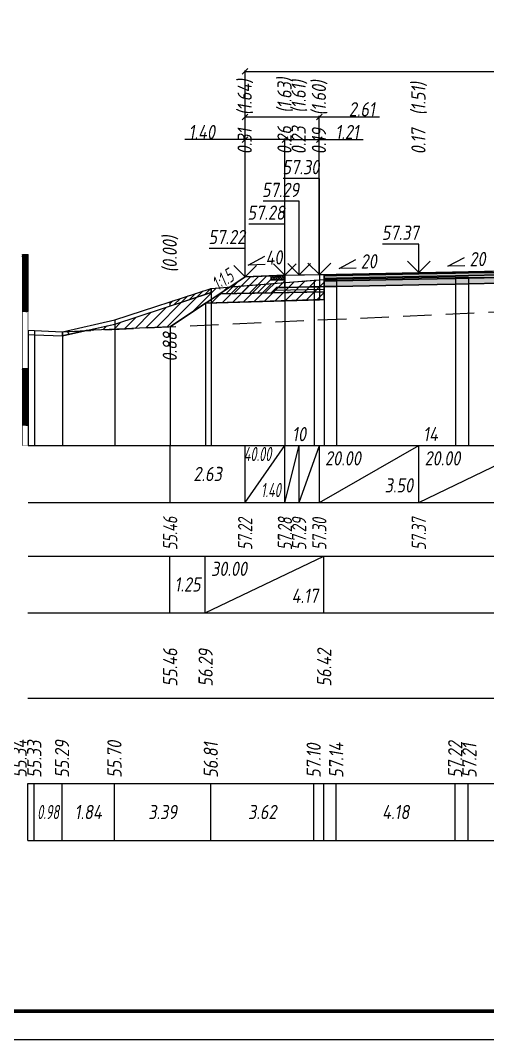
# Model space of a CAD drawing. Extents: x -717 to 1451, y -133302 to 233.
# Drawn here: x 77.1 to 159.3, y -68218.4 to -68039.3 of the extents above; entities that cross this region are included whole.
import ezdxf
from ezdxf.enums import TextEntityAlignment as Align

# ---------------------------------------------------------------- set-up
doc = ezdxf.new("R2010")
doc.units = 0
doc.linetypes.add('штриховая', pattern=[0.75, 0.5, -0.25])
for name, color, linetype in [('Интерполированный поперечник', 2, 'Continuous'), ('Код_510', 7, 'Continuous'), ('Код_514', 1, 'Continuous'), ('Код_516', 1, 'Continuous'), ('Контур_0', 7, 'Continuous'), ('Контур_2521', 7, 'Continuous'), ('Контур_2564', 7, 'Continuous'), ('Контур_2660', 7, 'Continuous'), ('Контур_2665', 7, 'Continuous'), ('Контур_400', 7, 'Continuous'), ('Контур_508', 7, 'Continuous'), ('Контур_512', 7, 'Continuous'), ('Контур_513', 7, 'Continuous'), ('Красный поперечник', 1, 'Continuous'), ('Линейка абсолютных высот', 7, 'Continuous'), ('Объём_2501', 7, 'Continuous'), ('Объём_2564', 7, 'Continuous'), ('Объём_2650', 7, 'Continuous'), ('Объём_2660', 7, 'Continuous'), ('Объём_2661', 7, 'Continuous'), ('Объём_2665', 7, 'Continuous'), ('Объём_2666', 7, 'Continuous'), ('Объём_2753', 7, 'Continuous'), ('Откосы', 7, 'Continuous'), ('Отметки покрытия', 7, 'Continuous'), ('Рабочие отметки', 7, 'Continuous'), ('Рабочие отметки доп.', 7, 'Continuous'), ('Слои выравнивания', 7, 'Continuous'), ('Таблица', 7, 'Continuous'), ('Уклоны проезжей части', 7, 'Continuous'), ('Черный поперечник', 3, 'Continuous')]:
    doc.layers.add(name, color=color, linetype=linetype)
for name, color, linetype, true_color in [('Контур_2540', 2, 'Continuous', 0xffff00), ('Контур_2560', 2, 'Continuous', 0xffff00), ('Контур_2561', 7, 'Continuous', 0xff8040), ('Контур_2562', 3, 'Continuous', 0x00ff00), ('Контур_2563', 7, 'Continuous', 0xff8000), ('Контур_2570', 7, 'Continuous', 0x80ff00), ('Контур_2725', 7, 'Continuous', 0x323232), ('Контур_2736', 4, 'Continuous', 0x00ffff), ('Контур_2760', 7, 'Continuous', 0x323232), ('Контур_2761', 7, 'Continuous', 0x323232), ('Контур_2762', 7, 'Continuous', 0x323232), ('Контур_2763', 7, 'Continuous', 0x323232), ('Контур_402', 7, 'Continuous', 0xff6464), ('Контур_703', 4, 'Continuous', 0x00ffff), ('Объём_2500', 7, 'Continuous', 0xc0c0c0), ('Объём_2520', 7, 'Continuous', 0x80ffff), ('Объём_2540', 2, 'Continuous', 0xffff00), ('Объём_2560', 2, 'Continuous', 0xffff00), ('Объём_2561', 7, 'Continuous', 0xff8040), ('Объём_2562', 3, 'Continuous', 0x00ff00), ('Объём_2563', 7, 'Continuous', 0xff8000), ('Объём_2570', 7, 'Continuous', 0x80ff00), ('Объём_2600', 7, 'Continuous', 0x808000), ('Объём_2746', 2, 'Continuous', 0xffff00)]:
    doc.layers.add(name, color=color, linetype=linetype, true_color=true_color)
doc.styles.get("Standard").update_dxf_attribs({"font": 'txt', "height": 2.5})
doc.styles.add('М', font='romand.shx', dxfattribs={"width": 0.8, "oblique": 10, "height": 2.5})
doc.dimstyles.get("Standard").update_dxf_attribs({"dimtxt": 0.18, "dimasz": 0.18, "dimexe": 0.18, "dimexo": 0.0625, "dimgap": 0.09, "dimtad": 0, "dimtih": 1, "dimtoh": 1, "dimdec": 4, "dimzin": 0, "dimdsep": 46, "dimtxsty": 'Standard', "dimcen": 0.09, "dimadec": 0, "dimazin": 0, "dimtfac": 1, "dimtdec": 4, "dimtofl": 0, "dimtmove": 0, "dimatfit": 3, "dimfxl": 1, "dimtolj": 1, "dimtzin": 0, "dimarcsym": 0})
pattern_1 = [(45.00000125, (-1.56332, -1880.40152), (-0.026516505928, 0.026516504769), []), (135.00000034, (-1.56332, -1880.40152), (-0.02651650519, -0.026516505506), [])]

# ---------------------------------------------------------------- blocks, each defined once
blk = doc.blocks.new('_Oblique')
at = {"color": 0, "linetype": 'ByBlock', "lineweight": -2}
blk.add_line((-0.5, -0.5), (0.5, 0.5), dxfattribs=at)
blk = doc.blocks.new('*D2940')
at = {"color": 0, "lineweight": -2, "transparency": 16777216}
for p, q in [((116.61, -68060.24), (106, -68060.24)), ((116.61, -68084.35), (116.61, -68060.06)), ((123.61, -68060.24), (116.61, -68060.24)), ((123.61, -68084.07), (123.61, -68060.06))]:
    blk.add_line(p, q, dxfattribs=at)
at = {"layer": 'Defpoints', "color": 0, "transparency": 16777216}
for p in [(123.61, -68060.24), (123.61, -68084.13), (116.61, -68084.41)]:
    blk.add_point(p, dxfattribs=at)
at = {"color": 0, "lineweight": -2, "transparency": 16777216, "rotation": 180}
blk.add_blockref('_Oblique', (116.61, -68060.24), dxfattribs=at)
at = {"color": 0, "lineweight": -2, "transparency": 16777216}
blk.add_blockref('_Oblique', (123.61, -68060.24), dxfattribs=at)
at = {"color": 0, "transparency": 16777216, "insert": (109, -68058.9), "char_height": 2.5, "width": 0.69, "attachment_point": 5, "style": 'М'}
blk.add_mtext('\\A1;1.40', dxfattribs=at)
blk = doc.blocks.new('*D2942')
at = {"color": 0, "lineweight": -2, "transparency": 16777216}
for p, q in [((123.61, -68084.07), (123.61, -68060.06)), ((123.61, -68060.24), (129.66, -68060.24)), ((129.66, -68083.95), (129.66, -68060.06)), ((129.66, -68060.24), (137.36, -68060.24))]:
    blk.add_line(p, q, dxfattribs=at)
at = {"layer": 'Defpoints', "color": 0, "transparency": 16777216}
for p in [(129.66, -68060.24), (123.61, -68084.13), (129.66, -68084.01)]:
    blk.add_point(p, dxfattribs=at)
at = {"color": 0, "lineweight": -2, "transparency": 16777216, "rotation": 180}
blk.add_blockref('_Oblique', (123.61, -68060.24), dxfattribs=at)
at = {"color": 0, "lineweight": -2, "transparency": 16777216}
blk.add_blockref('_Oblique', (129.66, -68060.24), dxfattribs=at)
at = {"color": 0, "transparency": 16777216, "insert": (134.55, -68058.9), "char_height": 2.5, "width": 0.66, "attachment_point": 5, "style": 'М'}
blk.add_mtext('\\A1;1.21', dxfattribs=at)
blk = doc.blocks.new('*D2945')
at = {"color": 0, "lineweight": -2, "transparency": 16777216}
for p, q in [((116.61, -68084.35), (116.61, -68056.06)), ((116.61, -68056.24), (129.66, -68056.24)), ((129.66, -68083.95), (129.66, -68056.06)), ((129.66, -68056.24), (140.26, -68056.24))]:
    blk.add_line(p, q, dxfattribs=at)
at = {"layer": 'Defpoints', "color": 0, "transparency": 16777216}
for p in [(129.66, -68056.24), (129.66, -68084.01), (116.61, -68084.41)]:
    blk.add_point(p, dxfattribs=at)
at = {"color": 0, "lineweight": -2, "transparency": 16777216, "rotation": 180}
blk.add_blockref('_Oblique', (116.61, -68056.24), dxfattribs=at)
at = {"color": 0, "lineweight": -2, "transparency": 16777216}
blk.add_blockref('_Oblique', (129.66, -68056.24), dxfattribs=at)
at = {"color": 0, "transparency": 16777216, "insert": (137.14, -68054.9), "char_height": 2.5, "width": 0.72, "attachment_point": 5, "style": 'М'}
blk.add_mtext('\\A1;2.61', dxfattribs=at)
blk = doc.blocks.new('*D2946')
at = {"color": 0, "lineweight": -2, "transparency": 16777216}
for p, q in [((116.61, -68084.35), (116.61, -68048.06)), ((116.61, -68048.24), (233.16, -68048.24)), ((233.16, -68084.63), (233.16, -68048.06))]:
    blk.add_line(p, q, dxfattribs=at)
at = {"layer": 'Defpoints', "color": 0, "transparency": 16777216}
for p in [(233.16, -68048.24), (116.61, -68084.41), (233.16, -68084.69)]:
    blk.add_point(p, dxfattribs=at)
at = {"color": 0, "lineweight": -2, "transparency": 16777216, "rotation": 180}
blk.add_blockref('_Oblique', (116.61, -68048.24), dxfattribs=at)
at = {"color": 0, "lineweight": -2, "transparency": 16777216}
blk.add_blockref('_Oblique', (233.16, -68048.24), dxfattribs=at)
at = {"color": 0, "transparency": 16777216, "insert": (174.89, -68046.9), "char_height": 2.5, "width": 0.9, "attachment_point": 5, "style": 'М'}
blk.add_mtext('\\A1;23.31', dxfattribs=at)

msp = doc.modelspace()

# ---------------------------------------------------------------- hatches: boundary and pattern name
h = msp.add_hatch()
h.set_pattern_fill('ANSI37', color=256, scale=0.1)
h.set_pattern_definition([(45, (122.36007, -68084.36705), (-0.22451, 0.22451), []), (135, (122.36007, -68084.36705), (-0.22451, -0.22451), [])])
h.paths.add_polyline_path([(121.11, -68084.167), (121.11, -68084.87), (123.61, -68084.87), (123.61, -68084.067), (122.353, -68084.367)])
at = {"layer": 'Линейка абсолютных высот'}
h = msp.add_hatch(dxfattribs=at)
h.set_pattern_fill('ANSI37', scale=0.3, style=0)
h.set_pattern_definition(pattern_1)
h.paths.add_polyline_path([(78.437, -68090.442), (78.437, -68080.442), (77.437, -68080.442), (77.437, -68090.442)])
h = msp.add_hatch(dxfattribs=at)
h.set_pattern_fill('ANSI37', scale=0.3, style=0)
h.set_pattern_definition(pattern_1)
h.paths.add_polyline_path([(78.437, -68110.442), (78.437, -68100.442), (77.437, -68100.442), (77.437, -68110.442)])
at = {"layer": 'Объём_2563'}
h = msp.add_hatch(dxfattribs=at)
h.set_pattern_fill('ANSI31', color=256, scale=0.3)
h.paths.add_polyline_path([(116.61, -68084.347), (121.11, -68084.167), (121.11, -68084.87), (123.61, -68084.87), (123.61, -68086.217), (122.11, -68086.247), (121.192, -68087.165), (112.11, -68087.347)])
at = {"layer": 'Объём_2570'}
h = msp.add_hatch(dxfattribs=at)
h.set_pattern_fill('ANSI31', color=256, scale=0.2)
h.paths.add_polyline_path([(110.635, -68087.126), (103.437, -68089.485), (103.437, -68088.735), (110.635, -68086.376)])
at = {"layer": 'Объём_2600'}
h = msp.add_hatch(dxfattribs=at)
h.set_pattern_fill('ANSI31', color=6, scale=0.4)
h.paths.add_polyline_path([(128.724, -68084.947), (130.525, -68084.803), (130.525, -68088.353), (109.663, -68088.979), (103.437, -68093.129), (88.668, -68093.807), (93.69, -68092.679), (110.635, -68087.126), (110.635, -68086.376)])
h = msp.add_hatch(dxfattribs=at)
h.set_pattern_fill('HONEY', color=5, scale=0.3)
h.paths.add_polyline_path([(84.472, -68094.75), (84.472, -68094), (88.668, -68093.807)])
at = {"layer": 'Слои выравнивания'}
for color, points in [(2, [(130.525, -68083.929), (132.688, -68083.885), (147.164, -68083.596), (153.608, -68083.467), (155.911, -68083.421), (161.433, -68083.311), (167.914, -68083.181), (167.914, -68083.431), (161.433, -68083.561), (155.911, -68083.671), (153.608, -68083.717), (147.164, -68083.846), (132.688, -68084.135), (130.525, -68084.179)]), (3, [(130.525, -68084.179), (132.688, -68084.135), (147.164, -68083.846), (153.608, -68083.717), (155.911, -68083.671), (161.433, -68083.561), (167.914, -68083.431), (167.914, -68083.881), (161.433, -68084.011), (155.911, -68084.121), (153.608, -68084.167), (147.164, -68084.296), (132.688, -68084.585), (130.525, -68084.629)]), (4, [(130.525, -68084.629), (132.688, -68084.585), (147.164, -68084.296), (153.608, -68084.167), (155.911, -68084.121), (161.433, -68084.011), (167.914, -68083.881), (167.914, -68084.331), (161.433, -68084.461), (155.911, -68084.571), (153.608, -68084.617), (147.164, -68084.746), (132.688, -68085.035), (130.525, -68085.079)]), (5, [(130.525, -68085.079), (132.688, -68085.035), (147.164, -68084.746), (153.608, -68084.617), (155.911, -68084.571), (161.433, -68084.461), (167.914, -68084.331), (167.914, -68085.331), (161.433, -68085.461), (155.911, -68085.571), (153.608, -68085.617), (147.164, -68085.746), (132.688, -68086.035), (130.525, -68086.079)])]:
    msp.add_hatch(color=color, dxfattribs=at).paths.add_polyline_path(points)

# ---------------------------------------------------------------- linework, layer by layer
at = {"flags": 128}
msp.add_lwpolyline([(-30.054, -68218.421), (389.946, -68218.421), (389.946, -67921.421), (-30.054, -67921.421)], close=True, dxfattribs=at)
at = {"const_width": 0.6, "flags": 128}
msp.add_lwpolyline([(-10.054, -68213.421), (384.946, -68213.421), (384.946, -67926.421), (-10.054, -67926.421)], close=True, dxfattribs=at)
msp.add_lwpolyline([(121.11, -68084.167), (121.11, -68084.87), (123.61, -68084.87), (123.61, -68084.067), (122.353, -68084.367), (121.11, -68084.167)])
at = {"layer": 'Интерполированный поперечник', "linetype": 'штриховая', "ltscale": 10, "flags": 128}
msp.add_lwpolyline([(84.472, -68094), (229.674, -68087.334)], dxfattribs=at)
at = {"layer": 'Код_510'}
for p, q in [((78.382, -68183.421), (78.382, -68173.421)), ((79.536, -68183.421), (79.536, -68173.421)), ((84.418, -68183.421), (84.418, -68173.421)), ((93.635, -68183.421), (93.635, -68173.421)), ((110.58, -68183.421), (110.58, -68173.421)), ((128.67, -68183.421), (128.67, -68173.421)), ((130.47, -68183.421), (130.47, -68173.421)), ((132.634, -68183.421), (132.634, -68173.421)), ((153.554, -68183.421), (153.554, -68173.421)), ((155.857, -68183.421), (155.857, -68173.421))]:
    msp.add_line(p, q, dxfattribs=at)
at = {"layer": 'Код_514'}
for p, q in [((103.437, -68124), (103.437, -68114)), ((116.61, -68124), (116.61, -68114)), ((116.61, -68124), (123.61, -68114)), ((123.61, -68124), (123.61, -68114)), ((123.61, -68124), (126.11, -68114)), ((126.11, -68124), (126.11, -68114)), ((126.11, -68124), (129.664, -68114)), ((129.664, -68124), (129.664, -68114)), ((129.664, -68124), (147.164, -68114)), ((147.164, -68124), (147.164, -68114)), ((147.164, -68124), (167.914, -68114))]:
    msp.add_line(p, q, dxfattribs=at)
at = {"layer": 'Код_516'}
for p, q in [((103.382, -68143.421), (103.382, -68133.421)), ((109.609, -68143.421), (109.609, -68133.421)), ((109.609, -68143.421), (130.47, -68133.421)), ((130.47, -68143.421), (130.47, -68133.421))]:
    msp.add_line(p, q, dxfattribs=at)
at = {"layer": 'Контур_0', "color": 18, "true_color": 0x000000, "flags": 128}
for points in [[(123.61, -68084.067), (130.525, -68083.929), (130.525, -68086.079), (123.61, -68086.217), (123.61, -68084.067), (123.61, -68084.067)], [(112.11, -68087.347), (121.192, -68087.165), (122.11, -68086.247), (123.61, -68086.217)], [(122.11, -68086.247), (130.525, -68086.079), (130.525, -68086.979), (121.192, -68087.165), (122.11, -68086.247), (122.11, -68086.247)]]:
    msp.add_lwpolyline(points, dxfattribs=at)
at = {"layer": 'Контур_2521', "color": 18, "true_color": 0x000000, "flags": 128}
msp.add_lwpolyline([(121.651, -68086.706), (130.525, -68086.529)], dxfattribs=at)
at = {"layer": 'Контур_2540', "flags": 128}
msp.add_lwpolyline([(130.525, -68088.353), (109.663, -68088.979), (112.11, -68087.347), (130.525, -68086.979), (130.525, -68088.353), (130.525, -68088.353)], dxfattribs=at)
at = {"layer": 'Контур_2560', "flags": 128}
msp.add_lwpolyline([(116.61, -68084.347), (116.61, -68084.347), (116.61, -68084.347), (123.61, -68084.067)], dxfattribs=at)
at = {"layer": 'Контур_2561', "flags": 128}
msp.add_lwpolyline([(123.61, -68084.067), (123.61, -68084.067), (116.61, -68084.347), (116.61, -68084.347), (123.61, -68084.067)], dxfattribs=at)
at = {"layer": 'Контур_2562', "flags": 128}
msp.add_lwpolyline([(116.61, -68084.347), (116.61, -68084.347), (116.61, -68084.347), (116.61, -68084.347), (116.61, -68084.347)], dxfattribs=at)
at = {"layer": 'Контур_2563', "flags": 128}
msp.add_lwpolyline([(116.61, -68084.347), (123.61, -68084.067), (123.61, -68086.217), (122.11, -68086.247), (121.192, -68087.165), (112.11, -68087.347), (116.61, -68084.347), (116.61, -68084.347)], dxfattribs=at)
at = {"layer": 'Контур_2564', "flags": 128}
msp.add_lwpolyline([(116.61, -68084.347), (123.61, -68084.067)], dxfattribs=at)
at = {"layer": 'Контур_2570', "flags": 128}
msp.add_lwpolyline([(78.437, -68094.499), (79.59, -68094.519), (84.472, -68094.75), (84.472, -68094.75), (93.69, -68092.679), (110.635, -68087.126), (110.635, -68086.376), (128.724, -68084.947), (130.525, -68084.803), (132.688, -68084.754), (153.608, -68084.335), (155.911, -68084.383), (167.914, -68084.551)], dxfattribs=at)
at = {"layer": 'Контур_2660', "flags": 128}
msp.add_lwpolyline([(109.663, -68088.979), (130.525, -68088.353)], dxfattribs=at)
at = {"layer": 'Контур_2665', "flags": 128}
msp.add_lwpolyline([(116.61, -68084.347), (116.61, -68084.347)], dxfattribs=at)
at = {"layer": 'Контур_2725', "flags": 128}
msp.add_lwpolyline([(130.525, -68086.079), (132.688, -68086.035), (147.164, -68085.746), (153.608, -68085.617), (155.911, -68085.571), (161.433, -68085.461), (167.914, -68085.331)], dxfattribs=at)
at = {"layer": 'Контур_2736', "flags": 128}
msp.add_lwpolyline([(116.61, -68084.347), (103.437, -68093.129)], dxfattribs=at)
at = {"layer": 'Контур_2760', "flags": 128}
msp.add_lwpolyline([(130.525, -68083.929), (132.688, -68083.885), (147.164, -68083.596), (153.608, -68083.467), (155.911, -68083.421), (161.433, -68083.311), (167.914, -68083.181)], dxfattribs=at)
at = {"layer": 'Контур_2761', "flags": 128}
msp.add_lwpolyline([(130.525, -68084.179), (132.688, -68084.135), (147.164, -68083.846), (153.608, -68083.717), (155.911, -68083.671), (161.433, -68083.561), (167.914, -68083.431)], dxfattribs=at)
at = {"layer": 'Контур_2762', "flags": 128}
msp.add_lwpolyline([(130.525, -68084.629), (132.688, -68084.585), (147.164, -68084.296), (153.608, -68084.167), (155.911, -68084.121), (161.433, -68084.011), (167.914, -68083.881)], dxfattribs=at)
at = {"layer": 'Контур_2763', "flags": 128}
msp.add_lwpolyline([(130.525, -68085.079), (132.688, -68085.035), (147.164, -68084.746), (153.608, -68084.617), (155.911, -68084.571), (161.433, -68084.461), (167.914, -68084.331)], dxfattribs=at)
at = {"layer": 'Контур_400', "flags": 128}
msp.add_lwpolyline([(123.61, -68084.067), (126.11, -68084.017), (126.11, -68084.017), (129.664, -68083.946), (129.664, -68083.946), (129.664, -68083.946), (129.664, -68083.946), (147.164, -68083.596), (167.914, -68083.181)], dxfattribs=at)
at = {"layer": 'Контур_402', "flags": 128}
msp.add_lwpolyline([(109.663, -68088.979), (130.525, -68088.353), (130.525, -68086.079), (167.914, -68085.331), (167.914, -68087.231), (240.33, -68089.403)], dxfattribs=at)
at = {"layer": 'Контур_508', "flags": 128}
msp.add_lwpolyline([(103.437, -68093.129), (109.663, -68088.979), (130.525, -68088.353), (130.525, -68086.079), (167.914, -68085.331), (167.914, -68087.231), (240.33, -68089.403), (240.937, -68089.808), (242.937, -68089.808), (247.342, -68086.872)], dxfattribs=at)
at = {"layer": 'Контур_512', "flags": 128}
msp.add_lwpolyline([(103.437, -68093.129), (109.663, -68088.979), (130.525, -68088.353)], dxfattribs=at)
at = {"layer": 'Контур_513', "flags": 128}
msp.add_lwpolyline([(103.437, -68093.129), (109.663, -68088.979), (130.525, -68088.353), (130.525, -68086.079), (167.914, -68085.331), (167.914, -68087.231), (240.33, -68089.403), (240.937, -68089.808), (242.937, -68089.808), (247.342, -68086.872)], dxfattribs=at)
at = {"layer": 'Контур_703', "flags": 128}
msp.add_lwpolyline([(116.61, -68084.347), (103.437, -68093.129)], dxfattribs=at)
at = {"layer": 'Красный поперечник'}
for p, q in [((116.61, -68084.347), (123.61, -68084.067)), ((123.61, -68084.067), (126.11, -68084.017)), ((126.11, -68084.017), (129.664, -68083.946)), ((129.664, -68083.946), (147.164, -68083.596)), ((147.164, -68083.596), (167.914, -68083.181)), ((103.437, -68093.129), (116.61, -68084.347)), ((109.663, -68088.979), (109.663, -68114)), ((130.525, -68088.353), (130.525, -68114)), ((103.437, -68093.129), (103.437, -68114))]:
    msp.add_line(p, q, dxfattribs=at)
at = {"layer": 'Линейка абсолютных высот', "color": 7, "const_width": 0.1, "flags": 128}
for points in [[(78.437, -68090.442), (78.437, -68080.442), (77.437, -68080.442), (77.437, -68090.442), (78.437, -68090.442)], [(78.437, -68100.442), (78.437, -68090.442), (77.437, -68090.442), (77.437, -68100.442), (78.437, -68100.442)], [(78.437, -68110.442), (78.437, -68100.442), (77.437, -68100.442), (77.437, -68110.442), (78.437, -68110.442)], [(78.437, -68114), (78.437, -68110.442), (77.437, -68110.442), (77.437, -68114), (78.437, -68114)]]:
    msp.add_lwpolyline(points, dxfattribs=at)
at = {"layer": 'Объём_2500', "color": 18, "true_color": 0x000000, "flags": 128}
for points in [[(123.61, -68084.067), (130.525, -68083.929), (130.525, -68086.079), (123.61, -68086.217), (123.61, -68084.067), (123.61, -68084.067)], [(129.664, -68086.096), (123.61, -68086.217), (123.61, -68084.067), (123.61, -68084.067), (123.61, -68084.067), (129.664, -68083.946), (129.664, -68086.096)]]:
    msp.add_lwpolyline(points, dxfattribs=at)
at = {"layer": 'Объём_2501', "flags": 128}
for points in [[(123.61, -68084.067), (126.11, -68084.017), (126.11, -68084.017), (129.664, -68083.946), (129.664, -68083.946), (129.664, -68083.946), (129.664, -68083.946), (147.164, -68083.596), (167.914, -68083.181)], [(123.61, -68084.067), (126.11, -68084.017), (126.11, -68084.017), (129.664, -68083.946)]]:
    msp.add_lwpolyline(points, dxfattribs=at)
at = {"layer": 'Объём_2520', "color": 250, "flags": 128}
for points in [[(122.11, -68086.247), (130.525, -68086.079), (130.525, -68086.979), (121.192, -68087.165), (122.11, -68086.247), (122.11, -68086.247)], [(129.664, -68086.996), (121.192, -68087.165), (122.11, -68086.247), (122.11, -68086.247), (122.11, -68086.247), (129.664, -68086.096), (129.664, -68086.996)]]:
    msp.add_lwpolyline(points, dxfattribs=at)
at = {"layer": 'Объём_2540', "flags": 128}
for points in [[(130.525, -68088.353), (109.663, -68088.979), (112.11, -68087.347), (130.525, -68086.979), (130.525, -68088.353), (130.525, -68088.353)], [(129.664, -68088.378), (109.663, -68088.979), (112.11, -68087.347), (129.664, -68086.996), (129.664, -68088.378)]]:
    msp.add_lwpolyline(points, dxfattribs=at)
at = {"layer": 'Объём_2560', "flags": 128}
msp.add_lwpolyline([(116.61, -68084.347), (116.61, -68084.347), (116.61, -68084.347), (123.61, -68084.067)], dxfattribs=at)
msp.add_lwpolyline([(116.61, -68084.347), (116.61, -68084.347), (116.61, -68084.347), (123.61, -68084.067)], dxfattribs=at)
at = {"layer": 'Объём_2561', "flags": 128}
msp.add_lwpolyline([(123.61, -68084.067), (123.61, -68084.067), (116.61, -68084.347), (116.61, -68084.347), (123.61, -68084.067)], dxfattribs=at)
msp.add_lwpolyline([(123.61, -68084.067), (123.61, -68084.067), (116.61, -68084.347), (116.61, -68084.347), (123.61, -68084.067)], dxfattribs=at)
at = {"layer": 'Объём_2562', "flags": 128}
msp.add_lwpolyline([(116.61, -68084.347), (116.61, -68084.347), (116.61, -68084.347), (116.61, -68084.347), (116.61, -68084.347)], dxfattribs=at)
msp.add_lwpolyline([(116.61, -68084.347), (116.61, -68084.347), (116.61, -68084.347), (116.61, -68084.347), (116.61, -68084.347)], dxfattribs=at)
at = {"layer": 'Объём_2563', "color": 250, "flags": 128}
for points in [[(116.61, -68084.347), (123.61, -68084.067), (123.61, -68086.217), (122.11, -68086.247), (121.192, -68087.165), (112.11, -68087.347), (116.61, -68084.347), (116.61, -68084.347)], [(116.61, -68084.347), (121.11, -68084.167), (121.11, -68084.87), (123.61, -68084.87), (123.61, -68086.217), (122.11, -68086.247), (121.192, -68087.165), (112.11, -68087.347), (116.61, -68084.347), (116.61, -68084.347)]]:
    msp.add_lwpolyline(points, dxfattribs=at)
at = {"layer": 'Объём_2564', "flags": 128}
msp.add_lwpolyline([(116.61, -68084.347), (123.61, -68084.067)], dxfattribs=at)
msp.add_lwpolyline([(116.61, -68084.347), (123.61, -68084.067)], dxfattribs=at)
at = {"layer": 'Объём_2570', "flags": 128}
msp.add_lwpolyline([(110.635, -68087.126), (103.437, -68089.485), (103.437, -68088.735), (110.635, -68086.376), (110.635, -68087.126), (110.635, -68087.126)], dxfattribs=at)
msp.add_lwpolyline([(110.635, -68087.126), (103.437, -68089.485), (103.437, -68088.735), (110.635, -68086.376), (110.635, -68087.126), (110.635, -68087.126)], dxfattribs=at)
at = {"layer": 'Объём_2600', "color": 5, "flags": 128}
msp.add_lwpolyline([(84.472, -68094.75), (84.472, -68094), (88.668, -68093.807), (84.472, -68094.75), (84.472, -68094.75)], dxfattribs=at)
msp.add_lwpolyline([(84.472, -68094.75), (84.472, -68094), (88.668, -68093.807), (84.472, -68094.75), (84.472, -68094.75)], dxfattribs=at)
at = {"layer": 'Объём_2650', "color": 6, "flags": 128}
for points in [[(128.724, -68084.947), (130.525, -68084.803), (130.525, -68088.353), (109.663, -68088.979), (103.437, -68093.129), (88.668, -68093.807), (93.69, -68092.679), (110.635, -68087.126), (110.635, -68086.376), (128.724, -68084.947), (128.724, -68084.947)], [(129.664, -68088.378), (109.663, -68088.979), (103.437, -68093.129), (88.668, -68093.807), (93.69, -68092.679), (110.635, -68087.126), (110.635, -68086.376), (128.724, -68084.947), (128.724, -68084.947), (128.724, -68084.947), (129.664, -68084.872), (129.664, -68088.378)]]:
    msp.add_lwpolyline(points, dxfattribs=at)
at = {"layer": 'Объём_2660', "flags": 128}
for points in [[(109.663, -68088.979), (130.525, -68088.353)], [(109.663, -68088.979), (129.664, -68088.378)]]:
    msp.add_lwpolyline(points, dxfattribs=at)
at = {"layer": 'Объём_2661', "flags": 128}
msp.add_lwpolyline([(116.61, -68084.347), (103.437, -68093.129)], dxfattribs=at)
msp.add_lwpolyline([(116.61, -68084.347), (103.437, -68093.129)], dxfattribs=at)
at = {"layer": 'Объём_2665', "flags": 128}
msp.add_lwpolyline([(116.61, -68084.347), (116.61, -68084.347)], dxfattribs=at)
msp.add_lwpolyline([(116.61, -68084.347), (116.61, -68084.347)], dxfattribs=at)
at = {"layer": 'Объём_2666', "flags": 128}
msp.add_lwpolyline([(116.61, -68084.347), (103.437, -68093.129)], dxfattribs=at)
msp.add_lwpolyline([(116.61, -68084.347), (103.437, -68093.129)], dxfattribs=at)
at = {"layer": 'Объём_2746', "flags": 128}
for points in [[(130.525, -68088.353), (109.663, -68088.979), (113.96, -68086.114), (130.525, -68084.803), (130.525, -68088.353), (130.525, -68088.353)], [(129.664, -68088.378), (109.663, -68088.979), (113.96, -68086.114), (129.664, -68084.871), (129.664, -68088.378)]]:
    msp.add_lwpolyline(points, dxfattribs=at)
at = {"layer": 'Объём_2753', "flags": 128}
msp.add_lwpolyline([(130.525, -68083.929), (130.525, -68083.929)], dxfattribs=at)
at = {"layer": 'Отметки покрытия', "color": 1}
for p, q in [((129.664, -68067.067), (123.314, -68067.067)), ((129.664, -68083.946), (129.664, -68067.067)), ((126.11, -68071.067), (119.76, -68071.067)), ((126.11, -68084.017), (126.11, -68071.067)), ((123.61, -68075.067), (117.26, -68075.067)), ((123.61, -68084.067), (123.61, -68075.067)), ((147.164, -68078.596), (140.764, -68078.596)), ((147.164, -68083.596), (147.164, -68078.596)), ((116.61, -68079.347), (110.26, -68079.347)), ((116.61, -68084.347), (116.61, -68079.347)), ((116.61, -68084.347), (114.61, -68082.347)), ((116.61, -68084.347), (118.61, -68082.347)), ((123.61, -68084.067), (121.61, -68082.067)), ((123.61, -68084.067), (125.61, -68082.067)), ((126.11, -68084.017), (124.11, -68082.017)), ((126.11, -68084.017), (128.11, -68082.017)), ((129.664, -68083.946), (127.664, -68081.946)), ((129.664, -68083.946), (131.664, -68081.946)), ((147.164, -68083.596), (145.164, -68081.596)), ((147.164, -68083.596), (149.164, -68081.596))]:
    msp.add_line(p, q, dxfattribs=at)
at = {"layer": 'Слои выравнивания'}
for p, q in [((123.61, -68084.067), (123.61, -68114)), ((130.525, -68083.929), (130.525, -68114))]:
    msp.add_line(p, q, dxfattribs=at)
at = {"layer": 'Слои выравнивания', "color": 2, "flags": 128}
msp.add_lwpolyline([(130.525, -68083.929), (132.688, -68083.885), (147.164, -68083.596), (153.608, -68083.467), (155.911, -68083.421), (161.433, -68083.311), (167.914, -68083.181), (167.914, -68083.431), (161.433, -68083.561), (155.911, -68083.671), (153.608, -68083.717), (147.164, -68083.846), (132.688, -68084.135), (130.525, -68084.179)], close=True, dxfattribs=at)
at = {"layer": 'Слои выравнивания', "color": 3, "flags": 128}
msp.add_lwpolyline([(130.525, -68084.179), (132.688, -68084.135), (147.164, -68083.846), (153.608, -68083.717), (155.911, -68083.671), (161.433, -68083.561), (167.914, -68083.431), (167.914, -68083.881), (161.433, -68084.011), (155.911, -68084.121), (153.608, -68084.167), (147.164, -68084.296), (132.688, -68084.585), (130.525, -68084.629)], close=True, dxfattribs=at)
at = {"layer": 'Слои выравнивания', "color": 4, "flags": 128}
msp.add_lwpolyline([(130.525, -68084.629), (132.688, -68084.585), (147.164, -68084.296), (153.608, -68084.167), (155.911, -68084.121), (161.433, -68084.011), (167.914, -68083.881), (167.914, -68084.331), (161.433, -68084.461), (155.911, -68084.571), (153.608, -68084.617), (147.164, -68084.746), (132.688, -68085.035), (130.525, -68085.079)], close=True, dxfattribs=at)
at = {"layer": 'Слои выравнивания', "color": 5, "flags": 128}
msp.add_lwpolyline([(130.525, -68085.079), (132.688, -68085.035), (147.164, -68084.746), (153.608, -68084.617), (155.911, -68084.571), (161.433, -68084.461), (167.914, -68084.331), (167.914, -68085.331), (161.433, -68085.461), (155.911, -68085.571), (153.608, -68085.617), (147.164, -68085.746), (132.688, -68086.035), (130.525, -68086.079)], close=True, dxfattribs=at)
at = {"layer": 'Таблица'}
for p, q in [((78.437, -68114), (272.342, -68114)), ((78.437, -68124), (272.342, -68124)), ((78.437, -68133.421), (272.342, -68133.421)), ((78.382, -68143.421), (272.288, -68143.421)), ((78.382, -68158.421), (272.288, -68158.421)), ((78.382, -68173.421), (272.288, -68173.421)), ((78.382, -68183.421), (272.288, -68183.421))]:
    msp.add_line(p, q, dxfattribs=at)
at = {"layer": 'Уклоны проезжей части', "color": 1, "flags": 128}
for points in [[(120.154, -68082.209), (117.156, -68082.329), (120.094, -68080.711)], [(136.122, -68082.818), (133.123, -68082.878), (136.092, -68081.318)], [(155.247, -68082.436), (152.248, -68082.496), (155.217, -68080.936)]]:
    msp.add_lwpolyline(points, dxfattribs=at)
at = {"layer": 'Черный поперечник', "color": 7}
for p, q in [((128.724, -68084.947), (128.724, -68114)), ((130.525, -68084.803), (130.525, -68114)), ((132.688, -68084.754), (132.688, -68114)), ((153.608, -68084.335), (153.608, -68114)), ((155.911, -68084.383), (155.911, -68114)), ((110.635, -68086.376), (110.635, -68114)), ((93.69, -68091.929), (93.69, -68114)), ((78.437, -68093.749), (78.437, -68114)), ((79.59, -68093.769), (79.59, -68114)), ((84.472, -68094), (84.472, -68114))]:
    msp.add_line(p, q, dxfattribs=at)
at = {"layer": 'Черный поперечник', "flags": 128}
msp.add_lwpolyline([(78.437, -68093.749), (79.59, -68093.769), (84.472, -68094), (93.69, -68091.929), (110.635, -68086.376), (128.724, -68084.947), (130.525, -68084.803), (132.688, -68084.754), (153.608, -68084.335), (155.911, -68084.383), (167.914, -68084.551)], dxfattribs=at)

# ---------------------------------------------------------------- texts
at = {"layer": 'Код_510', "style": 'М', "oblique": 10, "width": 0.8}
for s, p in [('55.34', (76.955, -68172.392)), ('55.33', (79.536, -68172.421)), ('55.29', (84.418, -68172.421)), ('55.70', (93.635, -68172.421)), ('56.81', (110.58, -68172.421)), ('57.10', (128.67, -68172.421)), ('57.14', (132.634, -68172.421)), ('57.22', (153.554, -68172.421)), ('57.21', (156.054, -68172.421))]:
    msp.add_text(s, height=2.5, rotation=90, dxfattribs=at).set_placement(p, align=Align.MIDDLE_LEFT)
at = {"layer": 'Код_510', "style": 'М', "oblique": 10}
for s, width, p in [('0.98', 0.6, (81.977, -68178.421)), ('1.84', 0.8, (89.027, -68178.421)), ('3.39', 0.8, (102.108, -68178.421)), ('3.62', 0.8, (119.625, -68178.421)), ('4.18', 0.8, (143.094, -68178.421))]:
    msp.add_text(s, height=2.5, dxfattribs=dict(at, width=width)).set_placement(p, align=Align.MIDDLE_CENTER)
at = {"layer": 'Код_514', "style": 'М', "oblique": 10}
for s, width, p in [('40.00', 0.6, (116.373, -68114.244)), ('20.00', 0.8, (130.664, -68115)), ('20.00', 0.8, (148.164, -68115))]:
    msp.add_text(s, height=2.5, dxfattribs=dict(at, width=width)).set_placement(p, align=Align.TOP_LEFT)
at = {"layer": 'Код_514', "style": 'М', "oblique": 10, "width": 0.8}
msp.add_text('2.63', height=2.5, dxfattribs=at).set_placement((110.023, -68119), align=Align.MIDDLE_CENTER)
at = {"layer": 'Код_514', "style": 'М', "oblique": 10}
for s, width, p in [('3.50', 0.8, (146.164, -68123)), ('1.40', 0.6, (122.885, -68123.824))]:
    msp.add_text(s, height=2.5, dxfattribs=dict(at, width=width)).set_placement(p, align=Align.BOTTOM_RIGHT)
at = {"layer": 'Код_514', "style": 'М', "oblique": 10, "width": 0.7}
for s, p in [('55.46', (103.437, -68132.382)), ('57.22', (116.61, -68132.382)), ('57.28', (123.61, -68132.382)), ('57.29', (126.11, -68132.382)), ('57.30', (129.664, -68132.382)), ('57.37', (147.164, -68132.382))]:
    msp.add_text(s, height=2.5, rotation=90, dxfattribs=at).set_placement(p, align=Align.MIDDLE_LEFT)
at = {"layer": 'Код_516', "style": 'М', "oblique": 10, "width": 0.8}
msp.add_text('30.00', height=2.5, dxfattribs=at).set_placement((110.609, -68134.421), align=Align.TOP_LEFT)
msp.add_text('1.25', height=2.5, dxfattribs=at).set_placement((106.495, -68138.421), align=Align.MIDDLE_CENTER)
msp.add_text('4.17', height=2.5, dxfattribs=at).set_placement((129.47, -68142.421), align=Align.BOTTOM_RIGHT)
for s, p in [('55.46', (103.437, -68156.371)), ('56.29', (109.663, -68156.371)), ('56.42', (130.525, -68156.371))]:
    msp.add_text(s, height=2.5, rotation=90, dxfattribs=at).set_placement(p, align=Align.MIDDLE_LEFT)
at = {"layer": 'Откосы', "color": 1, "style": 'М', "oblique": 10}
for s, rotation, width, p in [('40', 2.29061, 0.8, (121.767, -68082.968)), ('20', 1.14576, 0.8, (138.394, -68083.628)), ('20', 1.14576, 0.8, (157.519, -68083.245)), ('1:1.5', 33.69007, 0.6, (113.797, -68086.507))]:
    msp.add_text(s, height=2.5, rotation=rotation, dxfattribs=dict(at, width=width)).set_placement(p, align=Align.BOTTOM_CENTER)
at = {"layer": 'Отметки покрытия', "color": 1, "style": 'М', "oblique": 10, "width": 0.8}
for s, p in [('57.30', (129.664, -68067.074)), ('57.29', (126.11, -68071.074)), ('57.28', (123.61, -68075.074)), ('57.22', (116.61, -68079.354)), ('57.37', (147.164, -68078.603))]:
    msp.add_text(s, height=2.5, dxfattribs=at).set_placement(p, align=Align.BOTTOM_RIGHT)
at = {"layer": 'Рабочие отметки', "color": 1, "style": 'М', "oblique": 10, "width": 0.8}
for s, p in [('0.31', (116.532, -68062.817)), ('0.26', (123.532, -68062.817)), ('0.23', (126.032, -68062.817)), ('0.19', (129.586, -68062.817)), ('0.17', (147.086, -68062.817))]:
    msp.add_text(s, height=2.5, rotation=90, dxfattribs=at).set_placement(p, align=Align.MIDDLE_LEFT)
msp.add_text('0.88', height=2.5, rotation=90, dxfattribs=at).set_placement((103.359, -68094.06), align=Align.MIDDLE_RIGHT)
at = {"layer": 'Рабочие отметки доп.', "color": 1, "style": 'М', "oblique": 10, "width": 0.8}
for s, p in [('(1.64)', (116.532, -68055.917)), ('(1.63)', (123.532, -68055.517)), ('(1.61)', (126.032, -68055.517)), ('(1.60)', (129.586, -68055.967)), ('(1.51)', (147.086, -68055.917)), ('(0.00)', (103.359, -68083.56))]:
    msp.add_text(s, height=2.5, rotation=90, dxfattribs=at).set_placement(p, align=Align.MIDDLE_LEFT)
at = {"layer": 'Слои выравнивания', "style": 'М', "oblique": 10, "width": 0.8}
for s, p in [('10', (126.11, -68114)), ('14', (149.219, -68114))]:
    msp.add_text(s, height=2.5, dxfattribs=at).set_placement(p, align=Align.BOTTOM_CENTER)

# ---------------------------------------------------------------- dimensions: what is measured, and where the dimension line sits
at = {"color": 5}
dim = msp.add_linear_dim(base=(233.164, -68048.243), p1=(116.61, -68084.41), p2=(233.164, -68084.688), angle=180, dimstyle='Standard', override={"dimtxt": 2.5, "dimasz": 1, "dimtad": 1, "dimdec": 2, "dimlfac": 0.2, "dimtxsty": 'М', "dimblk1": 'Oblique', "dimblk2": 'Oblique', "dimsah": 1}, dxfattribs=at)
dim.commit()
dim.dimension.update_dxf_attribs({"geometry": '*D2946', "text_midpoint": (174.887, -68046.903)})
for base, p1, p2, picture, middle in [((129.664, -68056.243), (116.61, -68084.41), (129.664, -68084.008), '*D2945', (137.14, -68056.243)), ((123.61, -68060.243), (116.61, -68084.41), (123.61, -68084.13), '*D2940', (109.003, -68060.243)), ((129.664, -68060.243), (123.61, -68084.13), (129.664, -68084.008), '*D2942', (134.552, -68060.243))]:
    dim = msp.add_linear_dim(base=base, p1=p1, p2=p2, angle=180, dimstyle='Standard', override={"dimtxt": 2.5, "dimasz": 1, "dimtad": 1, "dimdec": 2, "dimlfac": 0.2, "dimtxsty": 'М', "dimblk1": 'Oblique', "dimblk2": 'Oblique', "dimsah": 1}, dxfattribs=at)
    dim.commit()
    dim.dimension.update_dxf_attribs({"geometry": picture, "text_midpoint": middle, "dimtype": 160})

doc.saveas('drawing.dxf')
